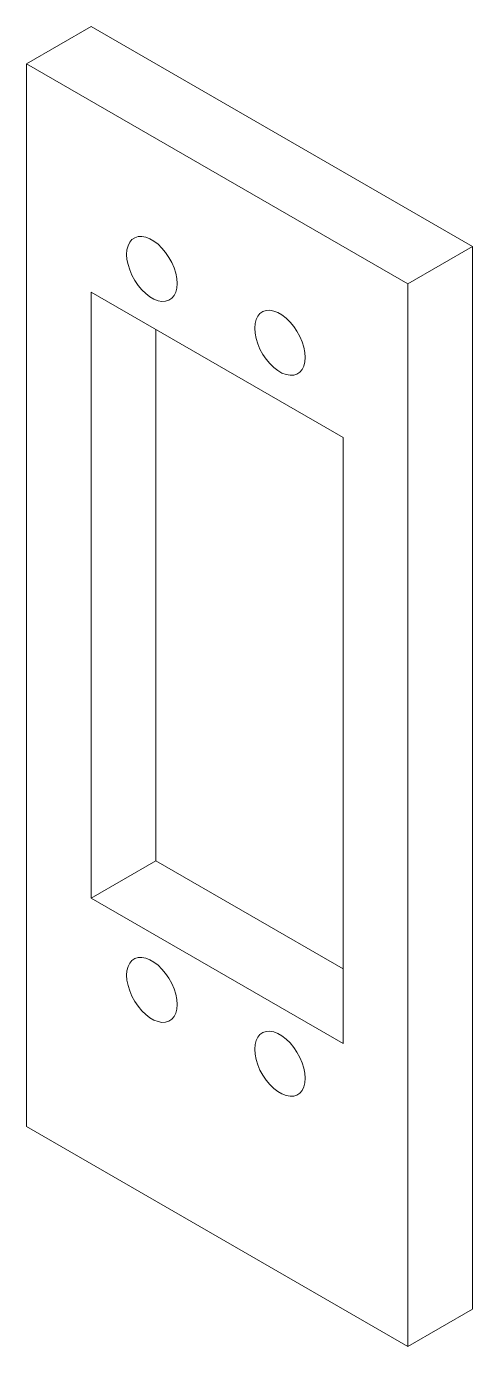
# Paper-space layout '_Isométrica' of a CAD drawing. Header units: millimetres. Extents: x -14 to 10.4, y -39.2 to 33.
import ezdxf

# ---------------------------------------------------------------- set-up
doc = ezdxf.new("R2010")
doc.units = ezdxf.units.MM

psp = doc.layouts.new('_Isométrica')

# ---------------------------------------------------------------- linework, layer by layer
at = {"color": 7, "linetype": 'Continuous', "lineweight": 15}
for p, q in [((-13.965, 31.007), (-10.43, 33.049)), ((10.43, 21.006), (-10.43, 33.049)), ((-13.965, 31.007), (-13.965, -27.13)), ((6.894, 18.965), (-13.965, 31.007)), ((6.894, 18.965), (10.43, 21.006)), ((10.43, -37.131), (10.43, 21.006)), ((6.894, -39.172), (6.894, 18.965)), ((-10.43, 18.515), (-10.43, -14.637)), ((3.359, 10.555), (-10.43, 18.515)), ((-6.894, 16.474), (-6.894, -12.596)), ((3.359, -22.597), (3.359, 10.555)), ((-10.43, -14.637), (-6.894, -12.596)), ((-6.894, -12.596), (3.359, -18.515)), ((-10.43, -14.637), (3.359, -22.597)), ((-13.965, -27.13), (6.894, -39.172)), ((6.894, -39.172), (10.43, -37.131))]:
    psp.add_line(p, q, dxfattribs=at)
at = {"color": 7, "linetype": 'Continuous', "lineweight": 15, "flags": 128}
for points in [[(-5.728, 18.985), (-5.746, 19.258), (-5.802, 19.545), (-5.894, 19.838), (-6.018, 20.131), (-6.173, 20.413), (-6.352, 20.678), (-6.553, 20.919), (-6.768, 21.129), (-6.993, 21.302), (-7.22, 21.433), (-7.445, 21.52), (-7.66, 21.559), (-7.861, 21.549), (-8.04, 21.491), (-8.195, 21.387), (-8.319, 21.239), (-8.411, 21.051), (-8.466, 20.828), (-8.485, 20.577), (-8.466, 20.304), (-8.411, 20.017), (-8.319, 19.723), (-8.195, 19.431), (-8.04, 19.148), (-7.861, 18.883), (-7.66, 18.642), (-7.445, 18.433), (-7.22, 18.26), (-6.993, 18.128), (-6.768, 18.042), (-6.553, 18.003), (-6.352, 18.012), (-6.173, 18.07), (-6.018, 18.175), (-5.894, 18.323), (-5.802, 18.511), (-5.746, 18.733), (-5.728, 18.985)], [(1.273, 14.943), (1.254, 15.216), (1.198, 15.504), (1.107, 15.797), (0.982, 16.089), (0.828, 16.372), (0.648, 16.637), (0.448, 16.878), (0.232, 17.088), (0.008, 17.261), (-0.22, 17.392), (-0.445, 17.478), (-0.66, 17.517), (-0.86, 17.508), (-1.04, 17.45), (-1.194, 17.346), (-1.319, 17.197), (-1.41, 17.009), (-1.466, 16.787), (-1.485, 16.535), (-1.466, 16.263), (-1.41, 15.975), (-1.319, 15.682), (-1.194, 15.39), (-1.04, 15.107), (-0.86, 14.842), (-0.66, 14.601), (-0.445, 14.391), (-0.22, 14.218), (0.008, 14.087), (0.232, 14.001), (0.448, 13.962), (0.648, 13.971), (0.828, 14.029), (0.982, 14.133), (1.107, 14.282), (1.198, 14.47), (1.254, 14.692), (1.273, 14.943)], [(-5.728, -20.454), (-5.746, -20.181), (-5.802, -19.894), (-5.894, -19.6), (-6.018, -19.308), (-6.173, -19.026), (-6.352, -18.761), (-6.553, -18.52), (-6.768, -18.31), (-6.993, -18.137), (-7.22, -18.006), (-7.445, -17.919), (-7.66, -17.88), (-7.861, -17.89), (-8.04, -17.948), (-8.195, -18.052), (-8.319, -18.2), (-8.411, -18.388), (-8.466, -18.611), (-8.485, -18.862), (-8.466, -19.135), (-8.411, -19.422), (-8.319, -19.716), (-8.195, -20.008), (-8.04, -20.291), (-7.861, -20.556), (-7.66, -20.797), (-7.445, -21.006), (-7.22, -21.179), (-6.993, -21.311), (-6.768, -21.397), (-6.553, -21.436), (-6.352, -21.427), (-6.173, -21.369), (-6.018, -21.264), (-5.894, -21.116), (-5.802, -20.928), (-5.746, -20.705), (-5.728, -20.454)], [(1.273, -24.495), (1.254, -24.223), (1.198, -23.935), (1.107, -23.642), (0.982, -23.35), (0.828, -23.067), (0.648, -22.802), (0.448, -22.561), (0.232, -22.351), (0.008, -22.178), (-0.22, -22.047), (-0.445, -21.961), (-0.66, -21.922), (-0.86, -21.931), (-1.04, -21.989), (-1.194, -22.093), (-1.319, -22.242), (-1.41, -22.43), (-1.466, -22.652), (-1.485, -22.903), (-1.466, -23.176), (-1.41, -23.464), (-1.319, -23.757), (-1.194, -24.049), (-1.04, -24.332), (-0.86, -24.597), (-0.66, -24.838), (-0.445, -25.048), (-0.22, -25.221), (0.008, -25.352), (0.232, -25.438), (0.448, -25.477), (0.648, -25.468), (0.828, -25.41), (0.982, -25.306), (1.107, -25.157), (1.198, -24.969), (1.254, -24.747), (1.273, -24.495)]]:
    psp.add_lwpolyline(points, dxfattribs=at)

doc.saveas('drawing.dxf')
